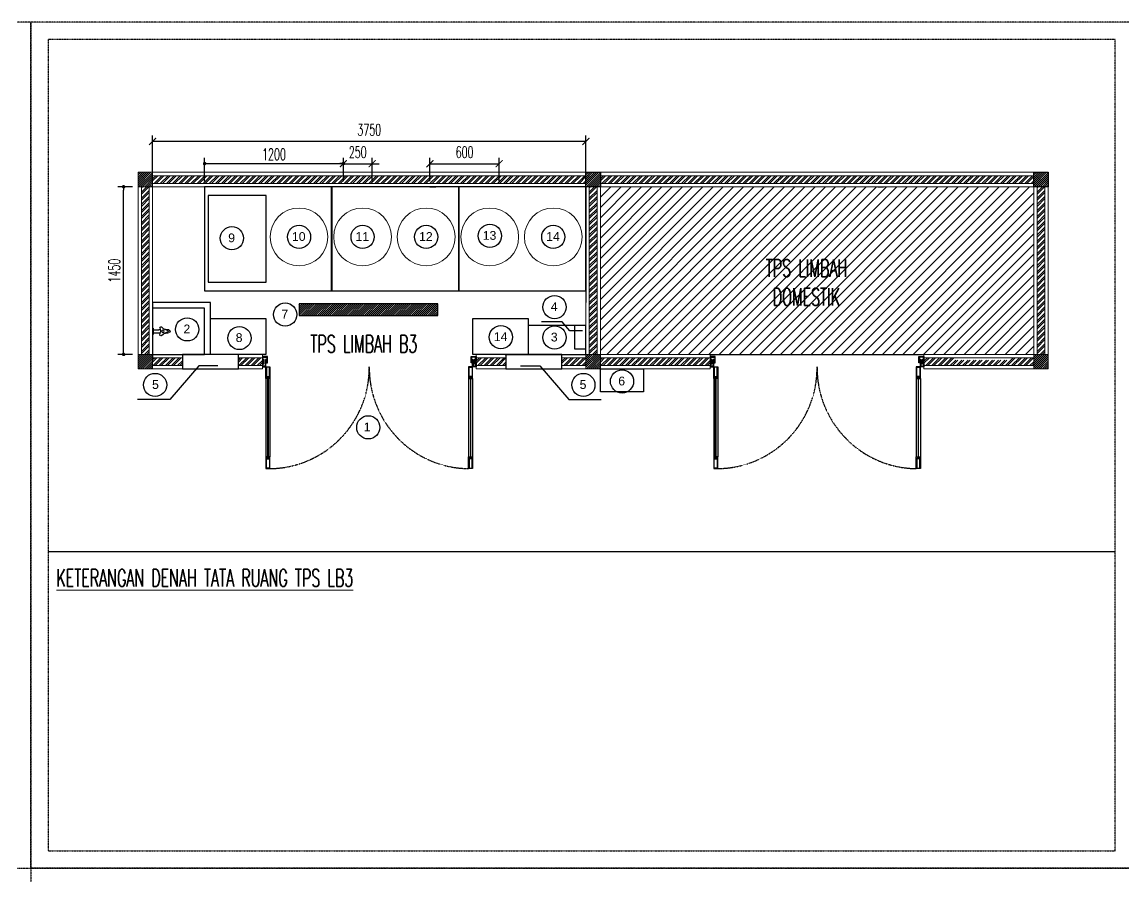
# Model space of a CAD drawing. Header units: millimetres. Extents: x 43312 to 271118, y 7927 to 51490.
# Drawn here: x 242438 to 251973, y 22979 to 30373 of the extents above; entities that cross this region are included whole.
import ezdxf

# ---------------------------------------------------------------- set-up
doc = ezdxf.new("R2010")
doc.units = ezdxf.units.MM
doc.header["$MEASUREMENT"] = 0
doc.linetypes.add('DASHDOT', pattern=[1, 0.5, -0.25, 0, -0.25])
doc.linetypes.add('HIDDEN', pattern=[0.375, 0.25, -0.125])
doc.layers.add('ALM', color=120, linetype='Continuous')
for name, color, linetype, lineweight in [('BENDA', 7, 'Continuous', 30), ('BIDANG', 7, 'Continuous', 13), ('inst ME', 7, 'Continuous', 13)]:
    doc.layers.add(name, color=color, linetype=linetype, lineweight=lineweight)
doc.styles.add('300', font='rs.shx', dxfattribs={"width": 0.6, "height": 100})
doc.styles.get("Standard").update_dxf_attribs({"font": 'arial.ttf'})
doc.dimstyles.new('300', dxfattribs={"dimtxt": 50, "dimasz": 30, "dimexe": 50, "dimexo": 50, "dimgap": 30, "dimtad": 2, "dimdec": 0, "dimzin": 0, "dimtxsty": '300', "dimblk": 'DOT', "dimcen": 0.2, "dimclrd": 1, "dimclre": 1, "dimclrt": 3, "dimadec": 0, "dimazin": 0, "dimtfac": 1, "dimtdec": 0, "dimtix": 1, "dimtmove": 0, "dimatfit": 3, "dimfxl": 1, "dimtolj": 1, "dimtzin": 0, "dimarcsym": 0})
pattern_1 = [(45, (261373.855, -46012.65), (-26.516504, 26.516504), []), (45, (261391.532, -46012.65), (-26.516504, 26.516504), [])]
pattern_2 = [(45, (317928.673, -4708.415), (-8.8388348, 8.8388348), [])]
pattern_3 = [(45, (317928.673, -3133.415), (-8.8388348, 8.8388348), [])]
pattern_4 = [(45, (317928.673, -3133.415), (-26.516504, 26.516504), []), (45, (317946.35, -3133.415), (-26.516504, 26.516504), [])]
pattern_5 = [(45, (265248.855, -46012.65), (-26.516504, 26.516504), []), (45, (265266.532, -46012.65), (-26.516504, 26.516504), [])]

# ---------------------------------------------------------------- blocks, each defined once
blk = doc.blocks.new('_ArchTick')
at = {"color": 0, "linetype": 'ByBlock', "const_width": 0.15}
blk.add_lwpolyline([(-0.5, -0.5), (0.5, 0.5)], dxfattribs=at)
blk = doc.blocks.new('*D145')
at = {"layer": 'Defpoints', "color": 0, "transparency": 16777216}
for p in [(243567.3, 29341), (243567.3, 28948.6), (247317.3, 28948.6)]:
    blk.add_point(p, dxfattribs=at)
at = {"layer": 'inst ME', "color": 1, "lineweight": -2, "transparency": 16777216}
for p, q in [((243567.3, 28998.6), (243567.3, 29391)), ((247317.3, 28998.6), (247317.3, 29391)), ((247317.3, 29341), (243567.3, 29341))]:
    blk.add_line(p, q, dxfattribs=at)
at = {"layer": 'inst ME', "color": 1, "lineweight": -2, "transparency": 16777216, "xscale": 60, "yscale": 60, "zscale": 60, "rotation": 180}
blk.add_blockref('_ArchTick', (243567.3, 29341), dxfattribs=at)
at = {"layer": 'inst ME', "color": 1, "lineweight": -2, "transparency": 16777216, "xscale": 60, "yscale": 60, "zscale": 60}
blk.add_blockref('_ArchTick', (247317.3, 29341), dxfattribs=at)
at = {"layer": 'inst ME', "color": 3, "transparency": 16777216, "insert": (245442.3, 29441), "char_height": 100, "attachment_point": 5, "style": '300'}
blk.add_mtext('\\A1;3750', dxfattribs=at)
blk = doc.blocks.new('*D120')
at = {"layer": 'Defpoints', "color": 0, "transparency": 16777216}
for p in [(246566.9, 29148.4), (245967.3, 28948.6), (246566.9, 28948.6)]:
    blk.add_point(p, dxfattribs=at)
at = {"layer": 'inst ME', "color": 1, "lineweight": -2, "transparency": 16777216}
for p, q in [((245967.3, 28998.6), (245967.3, 29198.4)), ((246566.9, 28998.6), (246566.9, 29198.4)), ((245967.3, 29148.4), (246566.9, 29148.4))]:
    blk.add_line(p, q, dxfattribs=at)
at = {"layer": 'inst ME', "color": 1, "lineweight": -2, "transparency": 16777216, "xscale": 60, "yscale": 60, "zscale": 60, "rotation": 180}
blk.add_blockref('_ArchTick', (245967.3, 29148.4), dxfattribs=at)
at = {"layer": 'inst ME', "color": 1, "lineweight": -2, "transparency": 16777216, "xscale": 60, "yscale": 60, "zscale": 60}
blk.add_blockref('_ArchTick', (246566.9, 29148.4), dxfattribs=at)
at = {"layer": 'inst ME', "color": 3, "transparency": 16777216, "insert": (246267.1, 29248.4), "char_height": 100, "attachment_point": 5, "style": '300'}
blk.add_mtext('\\A1;600', dxfattribs=at)
blk = doc.blocks.new('*D121')
at = {"layer": 'Defpoints', "color": 0, "transparency": 16777216}
for p in [(245467.7, 29148.4), (245218.1, 28948.6), (245467.7, 28948.6)]:
    blk.add_point(p, dxfattribs=at)
at = {"layer": 'inst ME', "color": 1, "lineweight": -2, "transparency": 16777216}
for p, q in [((245218.1, 28998.6), (245218.1, 29198.4)), ((245467.7, 28998.6), (245467.7, 29198.4)), ((245218.1, 29148.4), (245158.1, 29148.4)), ((245218.1, 29148.4), (245467.7, 29148.4)), ((245467.7, 29148.4), (245527.7, 29148.4))]:
    blk.add_line(p, q, dxfattribs=at)
at = {"layer": 'inst ME', "color": 1, "lineweight": -2, "transparency": 16777216, "xscale": 60, "yscale": 60, "zscale": 60}
blk.add_blockref('_ArchTick', (245218.1, 29148.4), dxfattribs=at)
at = {"layer": 'inst ME', "color": 1, "lineweight": -2, "transparency": 16777216, "xscale": 60, "yscale": 60, "zscale": 60, "rotation": 180}
blk.add_blockref('_ArchTick', (245467.7, 29148.4), dxfattribs=at)
at = {"layer": 'inst ME', "color": 3, "transparency": 16777216, "insert": (245342.9, 29248.4), "char_height": 100, "attachment_point": 5, "style": '300'}
blk.add_mtext('\\A1;250', dxfattribs=at)
blk = doc.blocks.new('_Dot')
at = {"color": 0, "lineweight": -2}
blk.add_line((-0.5, 0), (-1, 0), dxfattribs=at)
at = {"color": 0, "const_width": 0.5}
blk.add_lwpolyline([(-0.25, 0, 1), (0.25, 0, 1)], format="xyb", close=True, dxfattribs=at)
blk = doc.blocks.new('*D122')
at = {"color": 1, "lineweight": -2, "transparency": 16777216}
for p, q in [((244017.8, 28998.6), (244017.8, 29199.2)), ((245218.1, 28998.6), (245218.1, 29199.2)), ((244047.8, 29149.2), (245188.1, 29149.2))]:
    blk.add_line(p, q, dxfattribs=at)
at = {"layer": 'Defpoints', "color": 0, "transparency": 16777216}
for p in [(245218.1, 29149.2), (244017.8, 28948.6), (245218.1, 28948.6)]:
    blk.add_point(p, dxfattribs=at)
at = {"color": 1, "lineweight": -2, "transparency": 16777216, "xscale": 30, "yscale": 30, "zscale": 30, "rotation": 180}
blk.add_blockref('_Dot', (244017.8, 29149.2), dxfattribs=at)
at = {"color": 1, "lineweight": -2, "transparency": 16777216, "xscale": 30, "yscale": 30, "zscale": 30}
blk.add_blockref('_Dot', (245218.1, 29149.2), dxfattribs=at)
at = {"color": 3, "transparency": 16777216, "insert": (244618, 29229.2), "char_height": 100, "attachment_point": 5, "style": '300'}
blk.add_mtext('\\A1;1200', dxfattribs=at)
blk = doc.blocks.new('*D147')
at = {"color": 1, "lineweight": -2, "transparency": 16777216}
for p, q in [((243392.3, 28948.6), (243266.7, 28948.6)), ((243316.7, 27528.6), (243316.7, 28918.6)), ((243392.3, 27498.6), (243266.7, 27498.6))]:
    blk.add_line(p, q, dxfattribs=at)
at = {"layer": 'Defpoints', "color": 0, "transparency": 16777216}
for p in [(243316.7, 28948.6), (243442.3, 28948.6), (243442.3, 27498.6)]:
    blk.add_point(p, dxfattribs=at)
at = {"color": 1, "lineweight": -2, "transparency": 16777216, "xscale": 30, "yscale": 30, "zscale": 30}
for p, rotation in [((243316.7, 28948.6), 90), ((243316.7, 27498.6), 270)]:
    blk.add_blockref('_Dot', p, dxfattribs=dict(at, rotation=rotation))
at = {"color": 3, "transparency": 16777216, "insert": (243236.7, 28223.6), "char_height": 100, "attachment_point": 5, "rotation": 90, "style": '300'}
blk.add_mtext('\\A1;1450', dxfattribs=at)

msp = doc.modelspace()

# ---------------------------------------------------------------- hatches: boundary and pattern name
at = {"true_color": 0x939598}
h = msp.add_hatch(dxfattribs=at)
h.set_pattern_fill('ANSI31', color=252, scale=500)
h.paths.add_polyline_path([(251192.3, 28948.6), (247442.3, 28948.6), (247442.3, 27498.6), (248392.3, 27498.6), (250242.3, 27498.6), (251192.3, 27498.6)])
h.paths.add_polyline_path([(248793.9, 27883.2), (249657.5, 27883.2), (249657.5, 28358.2), (248793.9, 28358.2)], flags=24)
h = msp.add_hatch()
h.set_pattern_fill('ANSI31', color=2, scale=100)
h.set_pattern_definition([(45, (7712.926, 0), (-8.83883476, 8.83883476), [])])
h.paths.add_polyline_path([(246036.6, 27935.5), (244836.6, 27935.5), (244836.6, 27835.5), (246036.6, 27835.5)])
at = {"layer": 'inst ME'}
h = msp.add_hatch(dxfattribs=at)
h.set_pattern_fill('ANSI31', color=129, scale=100, angle=360)
h.set_pattern_definition([(45, (314053.673, -3133.415), (-8.8388348, 8.8388348), [])])
h.paths.add_polyline_path([(243567.3, 29073.6), (243442.3, 29073.6), (243442.3, 28948.6), (243567.3, 28948.6)])
h = msp.add_hatch(dxfattribs=at)
h.set_pattern_fill('ANSI32', color=129, scale=100, angle=360)
h.set_pattern_definition([(45, (181634.495, 918.937), (-26.516504, 26.516504), []), (45, (181652.172, 918.937), (-26.516504, 26.516504), [])])
h.paths.add_polyline_path([(247317.3, 29044.6), (243567.3, 29044.6), (243567.3, 28977.6), (247317.3, 28977.6)])
h = msp.add_hatch(dxfattribs=at)
h.set_pattern_fill('ANSI31', color=129, scale=100, angle=360)
h.set_pattern_definition(pattern_3)
h.paths.add_polyline_path([(247442.3, 29073.6), (247317.3, 29073.6), (247317.3, 28948.6), (247442.3, 28948.6)])
h = msp.add_hatch(dxfattribs=at)
h.set_pattern_fill('ANSI31', color=129, scale=100, angle=360)
h.set_pattern_definition(pattern_3)
h.paths.add_polyline_path([(247442.3, 29073.6), (247317.3, 29073.6), (247317.3, 28948.6), (247442.3, 28948.6)])
h = msp.add_hatch(dxfattribs=at)
h.set_pattern_fill('ANSI32', color=129, scale=100, angle=360)
h.set_pattern_definition([(45, (185509.495, 918.937), (-26.516504, 26.516504), []), (45, (185527.172, 918.937), (-26.516504, 26.516504), [])])
h.paths.add_polyline_path([(251192.3, 29044.6), (247442.3, 29044.6), (247442.3, 28977.6), (251192.3, 28977.6)])
h = msp.add_hatch(dxfattribs=at)
h.set_pattern_fill('ANSI31', color=129, scale=100, angle=360)
h.set_pattern_definition([(45, (321803.673, -3133.415), (-8.8388348, 8.8388348), [])])
h.paths.add_polyline_path([(251317.3, 29073.6), (251192.3, 29073.6), (251192.3, 28948.6), (251317.3, 28948.6)])
h = msp.add_hatch(dxfattribs=at)
h.set_pattern_fill('ANSI32', color=129, scale=100, angle=360)
h.set_pattern_definition([(45, (314053.673, -3133.415), (-26.516504, 26.516504), []), (45, (314071.35, -3133.415), (-26.516504, 26.516504), [])])
h.paths.add_polyline_path([(243538.3, 28948.6), (243471.3, 28948.6), (243471.3, 27498.6), (243538.3, 27498.6)])
h = msp.add_hatch(dxfattribs=at)
h.set_pattern_fill('ANSI32', color=129, scale=100, angle=360)
h.set_pattern_definition(pattern_4)
h.paths.add_polyline_path([(247413.3, 28948.6), (247346.3, 28948.6), (247346.3, 27498.6), (247413.3, 27498.6)])
h = msp.add_hatch(dxfattribs=at)
h.set_pattern_fill('ANSI32', color=129, scale=100, angle=360)
h.set_pattern_definition(pattern_4)
h.paths.add_polyline_path([(247413.3, 28948.6), (247346.3, 28948.6), (247346.3, 27498.6), (247413.3, 27498.6)])
h = msp.add_hatch(dxfattribs=at)
h.set_pattern_fill('ANSI32', color=129, scale=100, angle=360)
h.set_pattern_definition([(45, (321803.673, -3133.415), (-26.516504, 26.516504), []), (45, (321821.35, -3133.415), (-26.516504, 26.516504), [])])
h.paths.add_polyline_path([(251288.3, 28948.6), (251221.3, 28948.6), (251221.3, 27498.6), (251288.3, 27498.6)])
h = msp.add_hatch(dxfattribs=at)
h.set_pattern_fill('ANSI31', color=129, scale=100, angle=360)
h.set_pattern_definition([(45, (314053.673, -4708.415), (-8.8388348, 8.8388348), [])])
h.paths.add_polyline_path([(243567.3, 27498.6), (243442.3, 27498.6), (243442.3, 27373.6), (243567.3, 27373.6)])
h = msp.add_hatch(dxfattribs=at)
h.set_pattern_fill('ANSI32', color=129, scale=100, angle=360)
h.set_pattern_definition(pattern_1)
h.paths.add_polyline_path([(244309.5, 27469.6), (244309.5, 27402.6), (244517.3, 27402.6), (244517.3, 27469.6)])
h.paths.add_polyline_path([(243825.3, 27402.6), (243825.3, 27469.6), (243567.3, 27469.6), (243567.3, 27402.6)])
h = msp.add_hatch(dxfattribs=at)
h.set_pattern_fill('ANSI32', color=129, scale=100, angle=360)
h.set_pattern_definition(pattern_1)
h.paths.add_polyline_path([(247109.4, 27469.6), (247109.4, 27402.6), (247317.3, 27402.6), (247317.3, 27469.6)])
h.paths.add_polyline_path([(246625.2, 27402.6), (246625.2, 27469.6), (246367.3, 27469.6), (246367.3, 27402.6)])
h = msp.add_hatch(dxfattribs=at)
h.set_pattern_fill('ANSI31', color=129, scale=100, angle=360)
h.set_pattern_definition(pattern_2)
h.paths.add_polyline_path([(247442.3, 27498.6), (247317.3, 27498.6), (247317.3, 27373.6), (247442.3, 27373.6)])
h = msp.add_hatch(dxfattribs=at)
h.set_pattern_fill('ANSI31', color=129, scale=100, angle=360)
h.set_pattern_definition(pattern_2)
h.paths.add_polyline_path([(247442.3, 27498.6), (247317.3, 27498.6), (247317.3, 27373.6), (247442.3, 27373.6)])
h = msp.add_hatch(dxfattribs=at)
h.set_pattern_fill('ANSI32', color=129, scale=100, angle=360)
h.set_pattern_definition(pattern_5)
h.paths.add_polyline_path([(248392.3, 27469.6), (247442.3, 27469.6), (247442.3, 27402.6), (248392.3, 27402.6)])
h = msp.add_hatch(dxfattribs=at)
h.set_pattern_fill('ANSI32', color=129, scale=100, angle=360)
h.set_pattern_definition(pattern_5)
h.paths.add_polyline_path([(251192.3, 27469.6), (250984.4, 27469.6), (250984.4, 27449.7), (250500.2, 27449.7), (250500.2, 27469.6), (250242.3, 27469.6), (250242.3, 27402.6), (251192.3, 27402.6)])
h = msp.add_hatch(dxfattribs=at)
h.set_pattern_fill('ANSI31', color=129, scale=100, angle=360)
h.set_pattern_definition([(45, (321803.673, -4708.415), (-8.8388348, 8.8388348), [])])
h.paths.add_polyline_path([(251317.3, 27498.6), (251192.3, 27498.6), (251192.3, 27373.6), (251317.3, 27373.6)])

# ---------------------------------------------------------------- linework, layer by layer
msp.add_line((247317.3, 28948.6), (247317.3, 27948.6))
at = {"linetype": 'DASHDOT'}
for points in [[(232977.9, 23054.3), (242512.9, 23054.3), (242512.9, 30373.4), (232977.9, 30373.4)], [(242512.9, 23054.3), (252047.9, 23054.3), (252047.9, 30373.4), (242512.9, 30373.4)], [(242662.9, 23204.3), (251897.9, 23204.3), (251897.9, 30223.4), (242662.9, 30223.4)], [(242512.9, 15735.3), (252047.9, 15735.3), (252047.9, 23054.3), (242512.9, 23054.3)]]:
    msp.add_lwpolyline(points, close=True, dxfattribs=at)
for points in [[(247317.3, 29073.6), (247442.3, 29073.6), (247442.3, 28948.6), (247317.3, 28948.6)], [(251192.3, 29073.6), (251317.3, 29073.6), (251317.3, 28948.6), (251192.3, 28948.6)], [(244016.9, 28048.6), (245116.9, 28048.6), (245116.9, 28948.6), (244016.9, 28948.6)], [(245117.3, 28048.6), (246217.3, 28048.6), (246217.3, 28948.6), (245117.3, 28948.6)], [(246217.3, 28048.6), (247317.3, 28048.6), (247317.3, 28948.6), (246217.3, 28948.6)], [(244049.4, 28873.6), (244049.4, 28123.6), (244549.4, 28123.6), (244549.4, 28873.6)], [(247317.3, 27748.6), (247217.5, 27748.6), (247217.5, 27548.3), (247317.3, 27548.3)], [(243825.3, 27373.6), (244309.5, 27373.6), (244309.5, 27498.6), (243825.3, 27498.6)], [(246625.2, 27373.6), (247109.4, 27373.6), (247109.4, 27498.6), (246625.2, 27498.6)], [(247442.3, 27373.6), (247816.4, 27373.6), (247816.4, 27173.9), (247442.3, 27173.9)]]:
    msp.add_lwpolyline(points, close=True)
for points in [[(245967.7, 28948.6), (246017.7, 28948.6)], [(249842.7, 28948.6), (249892.7, 28948.6)], [(244067.3, 27498.6), (244067.3, 27948.6), (243567.3, 27948.6), (243567.3, 27448.6)], [(244017.3, 27498.6), (244017.3, 27898.6), (243567.3, 27898.6)], [(244836.6, 27935.5), (244836.6, 27835.5), (246036.6, 27835.5), (246036.6, 27935.5), (244836.6, 27935.5)], [(244067.4, 27498.6), (244067.4, 27808.6), (244547.4, 27808.6), (244547.4, 27498.6), (244067.4, 27498.6)], [(246337.3, 27498.6), (246337.3, 27808.6), (246817.3, 27808.6), (246817.3, 27498.6), (246337.3, 27498.6)], [(246617.3, 27498.6), (247317.3, 27498.6), (247317.3, 27748.6), (246817.3, 27748.6), (246817.3, 27498.6)], [(243567.3, 27498.6), (244017.3, 27498.6)], [(243567.3, 27498.6), (244017.3, 27498.6)], [(248392.3, 27498.6), (250242.3, 27498.6)], [(242662.9, 25793), (251897.9, 25793)]]:
    msp.add_lwpolyline(points)
at = {"color": 96}
for points in [[(247287.8, 27703.7), (247177.4, 27703.7), (247110.8, 27781.6), (246933.8, 27781.6)], [(244132.9, 27401), (243966.9, 27401), (243715.9, 27109.3), (243437, 27109.3)], [(246751.8, 27401), (246917.8, 27401), (247168.8, 27109.3), (247447.7, 27109.3)]]:
    msp.add_lwpolyline(points, dxfattribs=at)
for centre in [(244834.9, 28514.8), (245384.9, 28514.8), (245934.9, 28514.8), (246486.1, 28524.5), (247034.9, 28514.8), (244254.1, 28503.3), (244714.7, 27843.6), (247045.5, 27908.3), (243867, 27715.2), (246581.7, 27647.9), (244319, 27640.4), (247046, 27645.2), (243589.4, 27234.7), (247295.2, 27234.7), (247629.6, 27264.9), (245433.9, 26868)]:
    msp.add_circle(centre, 100.4, dxfattribs=at)
at = {"layer": 'ALM'}
for p, q in [((244548.1, 27290.8), (244548.1, 26612.5)), ((244583.3, 27290.8), (244583.3, 26612.5)), ((246301.2, 27290.8), (246301.2, 26612.5)), ((246336.4, 27290.8), (246336.4, 26612.5)), ((248423.1, 27290.8), (248423.1, 26612.5)), ((248458.3, 27290.8), (248458.3, 26612.5)), ((250176.2, 27290.8), (250176.2, 26612.5)), ((250211.4, 27290.8), (250211.4, 26612.5))]:
    msp.add_line(p, q, dxfattribs=at)
for points in [[(244548.1, 27449.4), (244552.9, 27449.4), (244556.9, 27441.5), (244561.3, 27441.5), (244561.3, 27480.2), (244517.3, 27480.2), (244517.3, 27441.5), (244521.7, 27441.5), (244525.6, 27449.4), (244530, 27449.4), (244530, 27436.2), (244530, 27423), (244525.6, 27423), (244521.7, 27430.9), (244517.3, 27430.9), (244517.3, 27392.1), (244548.1, 27392.1)], [(244543.7, 27396.5), (244521.7, 27396.5), (244521.7, 27418.5), (244534.4, 27418.5), (244534.4, 27436.2), (244534.4, 27453.8), (244521.7, 27453.8), (244521.7, 27475.8), (244556.9, 27475.8), (244556.9, 27453.8), (244543.7, 27453.8)], [(246336.4, 27449.4), (246331.6, 27449.4), (246327.6, 27441.5), (246323.2, 27441.5), (246323.2, 27480.2), (246367.3, 27480.2), (246367.3, 27441.5), (246362.9, 27441.5), (246358.9, 27449.4), (246354.5, 27449.4), (246354.5, 27436.2), (246354.5, 27423), (246358.9, 27423), (246362.9, 27430.9), (246367.3, 27430.9), (246367.3, 27392.1), (246336.4, 27392.1)], [(246340.8, 27396.5), (246362.9, 27396.5), (246362.9, 27418.5), (246350.1, 27418.5), (246350.1, 27436.2), (246350.1, 27453.8), (246362.9, 27453.8), (246362.9, 27475.8), (246327.6, 27475.8), (246327.6, 27453.8), (246340.8, 27453.8)], [(248423.1, 27449.4), (248427.9, 27449.4), (248431.9, 27441.5), (248436.3, 27441.5), (248436.3, 27480.2), (248392.3, 27480.2), (248392.3, 27441.5), (248396.7, 27441.5), (248400.6, 27449.4), (248405, 27449.4), (248405, 27436.2), (248405, 27423), (248400.6, 27423), (248396.7, 27430.9), (248392.3, 27430.9), (248392.3, 27392.1), (248423.1, 27392.1)], [(248418.7, 27396.5), (248396.7, 27396.5), (248396.7, 27418.5), (248409.4, 27418.5), (248409.4, 27436.2), (248409.4, 27453.8), (248396.7, 27453.8), (248396.7, 27475.8), (248431.9, 27475.8), (248431.9, 27453.8), (248418.7, 27453.8)], [(250211.4, 27449.4), (250206.6, 27449.4), (250202.6, 27441.5), (250198.2, 27441.5), (250198.2, 27480.2), (250242.3, 27480.2), (250242.3, 27441.5), (250237.9, 27441.5), (250233.9, 27449.4), (250229.5, 27449.4), (250229.5, 27436.2), (250229.5, 27423), (250233.9, 27423), (250237.9, 27430.9), (250242.3, 27430.9), (250242.3, 27392.1), (250211.4, 27392.1)], [(250215.8, 27396.5), (250237.9, 27396.5), (250237.9, 27418.5), (250225.1, 27418.5), (250225.1, 27436.2), (250225.1, 27453.8), (250237.9, 27453.8), (250237.9, 27475.8), (250202.6, 27475.8), (250202.6, 27453.8), (250215.8, 27453.8)], [(244571, 27290.8), (244571, 27295.2), (244574.5, 27299.2), (244574.5, 27303.6), (244556.9, 27303.6), (244556.9, 27299.2), (244560.4, 27295.2), (244560.4, 27290.8), (244548.1, 27290.8), (244548.1, 27392.1), (244552.5, 27392.1), (244552.5, 27392.1), (244578.9, 27392.1), (244578.9, 27392.1), (244583.3, 27392.1), (244583.3, 27290.8)], [(244561.3, 27440.6), (244556.4, 27440.6), (244552.4, 27448.5), (244549, 27448.5), (244549, 27436.2), (244556.9, 27436.2), (244556.9, 27431.8), (244549, 27431.8), (244549, 27427.4), (244561.3, 27427.4)], [(244578.9, 27308), (244578.9, 27387.7), (244552.5, 27387.7), (244552.5, 27308)], [(246313.5, 27290.8), (246313.5, 27295.2), (246310, 27299.2), (246310, 27303.6), (246327.6, 27303.6), (246327.6, 27299.2), (246324.1, 27295.2), (246324.1, 27290.8), (246336.4, 27290.8), (246336.4, 27392.1), (246332, 27392.1), (246332, 27392.1), (246305.6, 27392.1), (246305.6, 27392.1), (246301.2, 27392.1), (246301.2, 27290.8)], [(246305.6, 27308), (246305.6, 27387.7), (246332, 27387.7), (246332, 27308)], [(246323.2, 27440.6), (246328.2, 27440.6), (246332.1, 27448.5), (246335.6, 27448.5), (246335.6, 27436.2), (246327.6, 27436.2), (246327.6, 27431.8), (246335.6, 27431.8), (246335.6, 27427.4), (246323.2, 27427.4)], [(248446, 27290.8), (248446, 27295.2), (248449.5, 27299.2), (248449.5, 27303.6), (248431.9, 27303.6), (248431.9, 27299.2), (248435.4, 27295.2), (248435.4, 27290.8), (248423.1, 27290.8), (248423.1, 27392.1), (248427.5, 27392.1), (248427.5, 27392.1), (248453.9, 27392.1), (248453.9, 27392.1), (248458.3, 27392.1), (248458.3, 27290.8)], [(248436.3, 27440.6), (248431.4, 27440.6), (248427.4, 27448.5), (248424, 27448.5), (248424, 27436.2), (248431.9, 27436.2), (248431.9, 27431.8), (248424, 27431.8), (248424, 27427.4), (248436.3, 27427.4)], [(248453.9, 27308), (248453.9, 27387.7), (248427.5, 27387.7), (248427.5, 27308)], [(250188.5, 27290.8), (250188.5, 27295.2), (250185, 27299.2), (250185, 27303.6), (250202.6, 27303.6), (250202.6, 27299.2), (250199.1, 27295.2), (250199.1, 27290.8), (250211.4, 27290.8), (250211.4, 27392.1), (250207, 27392.1), (250207, 27392.1), (250180.6, 27392.1), (250180.6, 27392.1), (250176.2, 27392.1), (250176.2, 27290.8)], [(250180.6, 27308), (250180.6, 27387.7), (250207, 27387.7), (250207, 27308)], [(250198.2, 27440.6), (250203.2, 27440.6), (250207.1, 27448.5), (250210.6, 27448.5), (250210.6, 27436.2), (250202.6, 27436.2), (250202.6, 27431.8), (250210.6, 27431.8), (250210.6, 27427.4), (250198.2, 27427.4)], [(244571, 26612.5), (244571, 26608.1), (244574.5, 26604.1), (244574.5, 26599.7), (244556.9, 26599.7), (244556.9, 26604.1), (244560.4, 26608.1), (244560.4, 26612.5), (244548.1, 26612.5), (244548.1, 26511.2), (244552.5, 26511.2), (244552.5, 26511.2), (244578.9, 26511.2), (244578.9, 26511.2), (244583.3, 26511.2), (244583.3, 26612.5)], [(246313.5, 26612.5), (246313.5, 26608.1), (246310, 26604.1), (246310, 26599.7), (246327.6, 26599.7), (246327.6, 26604.1), (246324.1, 26608.1), (246324.1, 26612.5), (246336.4, 26612.5), (246336.4, 26511.2), (246332, 26511.2), (246332, 26511.2), (246305.6, 26511.2), (246305.6, 26511.2), (246301.2, 26511.2), (246301.2, 26612.5)], [(248446, 26612.5), (248446, 26608.1), (248449.5, 26604.1), (248449.5, 26599.7), (248431.9, 26599.7), (248431.9, 26604.1), (248435.4, 26608.1), (248435.4, 26612.5), (248423.1, 26612.5), (248423.1, 26511.2), (248427.5, 26511.2), (248427.5, 26511.2), (248453.9, 26511.2), (248453.9, 26511.2), (248458.3, 26511.2), (248458.3, 26612.5)], [(250188.5, 26612.5), (250188.5, 26608.1), (250185, 26604.1), (250185, 26599.7), (250202.6, 26599.7), (250202.6, 26604.1), (250199.1, 26608.1), (250199.1, 26612.5), (250211.4, 26612.5), (250211.4, 26511.2), (250207, 26511.2), (250207, 26511.2), (250180.6, 26511.2), (250180.6, 26511.2), (250176.2, 26511.2), (250176.2, 26612.5)], [(244578.9, 26595.3), (244578.9, 26515.6), (244552.5, 26515.6), (244552.5, 26595.3)], [(246305.6, 26595.3), (246305.6, 26515.6), (246332, 26515.6), (246332, 26595.3)], [(248453.9, 26595.3), (248453.9, 26515.6), (248427.5, 26515.6), (248427.5, 26595.3)], [(250180.6, 26595.3), (250180.6, 26515.6), (250207, 26515.6), (250207, 26595.3)]]:
    msp.add_lwpolyline(points, close=True, dxfattribs=at)
at = {"layer": 'ALM', "color": 251}
for points in [[(244567.5, 27290.8), (244567.5, 27300.1), (244564, 27300.1), (244564, 27290.8), (244560.4, 27290.8), (244560.4, 27303.6), (244571, 27303.6), (244571, 27290.8)], [(244564, 26603.2), (244564, 27300.1), (244567.5, 27300.1), (244567.5, 26603.2)], [(246317.1, 27290.8), (246317.1, 27300.1), (246320.6, 27300.1), (246320.6, 27290.8), (246324.1, 27290.8), (246324.1, 27303.6), (246313.5, 27303.6), (246313.5, 27290.8)], [(246320.6, 26603.2), (246320.6, 27300.1), (246317.1, 27300.1), (246317.1, 26603.2)], [(248442.5, 27290.8), (248442.5, 27300.1), (248439, 27300.1), (248439, 27290.8), (248435.4, 27290.8), (248435.4, 27303.6), (248446, 27303.6), (248446, 27290.8)], [(248439, 26603.2), (248439, 27300.1), (248442.5, 27300.1), (248442.5, 26603.2)], [(250192.1, 27290.8), (250192.1, 27300.1), (250195.6, 27300.1), (250195.6, 27290.8), (250199.1, 27290.8), (250199.1, 27303.6), (250188.5, 27303.6), (250188.5, 27290.8)], [(250195.6, 26603.2), (250195.6, 27300.1), (250192.1, 27300.1), (250192.1, 26603.2)], [(244567.5, 26612.5), (244567.5, 26603.2), (244564, 26603.2), (244564, 26612.5), (244560.4, 26612.5), (244560.4, 26599.7), (244571, 26599.7), (244571, 26612.5)], [(246317.1, 26612.5), (246317.1, 26603.2), (246320.6, 26603.2), (246320.6, 26612.5), (246324.1, 26612.5), (246324.1, 26599.7), (246313.5, 26599.7), (246313.5, 26612.5)], [(248442.5, 26612.5), (248442.5, 26603.2), (248439, 26603.2), (248439, 26612.5), (248435.4, 26612.5), (248435.4, 26599.7), (248446, 26599.7), (248446, 26612.5)], [(250192.1, 26612.5), (250192.1, 26603.2), (250195.6, 26603.2), (250195.6, 26612.5), (250199.1, 26612.5), (250199.1, 26599.7), (250188.5, 26599.7), (250188.5, 26612.5)]]:
    msp.add_lwpolyline(points, close=True, dxfattribs=at)
at = {"layer": 'ALM', "color": 251, "linetype": 'HIDDEN', "ltscale": 0.35}
for centre, start, end in [((244571.9, 27381.6), 270.75602, 0.69443), ((246312.8, 27381.6), 179.30557, 269.24398), ((248446.9, 27381.6), 270.75602, 0.69443), ((250187.8, 27381.6), 179.30557, 269.24398)]:
    msp.add_arc(centre, 870.5, start, end, dxfattribs=at)
at = {"layer": 'BENDA'}
for p, q in [((243571.2, 27725.9), (243568.9, 27725.9)), ((243568.9, 27725.9), (243568.9, 27671.3)), ((243568.9, 27671.3), (243571.2, 27671.3)), ((243572.6, 27724.5), (243573, 27716.6)), ((243572.6, 27724.5), (243572.6, 27672.6)), ((243573, 27680.6), (243572.6, 27672.6)), ((243578.7, 27711.1), (243622.8, 27711.1)), ((243578.7, 27686), (243622.8, 27686))]:
    msp.add_line(p, q, dxfattribs=at)
for points in [[(243630.9, 27728), (243635.3, 27705.6)], [(243630.9, 27669.2), (243635.3, 27691.5)], [(243645, 27736.1), (243662.1, 27721.1)], [(243645, 27661), (243662.1, 27676.1)], [(243695.9, 27706.7), (243674.3, 27714)], [(243695.9, 27690.4), (243674.3, 27683.1)]]:
    msp.add_lwpolyline(points, dxfattribs=at)
for points in [[(243571.2, 27725.9), (243571.9, 27725.9), (243572.6, 27725.3), (243572.6, 27724.5)], [(243572.6, 27672.6), (243572.6, 27671.9), (243571.9, 27671.3), (243571.2, 27671.3)], [(243578.7, 27711.1), (243575.7, 27711.1), (243573.2, 27713.5), (243573, 27716.6)], [(243573, 27680.3), (243573, 27683.5), (243575.6, 27686), (243578.7, 27686)], [(243633.9, 27712.6), (243630.3, 27711.6), (243626.5, 27711.1), (243622.8, 27711.1)], [(243622.8, 27686), (243626.5, 27686), (243630.3, 27685.5), (243633.9, 27684.5)], [(243635.3, 27705.6), (243636.2, 27701), (243636.2, 27696.2), (243635.3, 27691.5)], [(243674.3, 27714), (243669.8, 27715.6), (243665.7, 27718), (243662.1, 27721.1)], [(243662.1, 27676.1), (243665.7, 27679.2), (243669.8, 27681.6), (243674.3, 27683.1)], [(243678.9, 27713.6), (243675.9, 27714.3), (243672.9, 27715), (243670, 27715.8)], [(243670, 27681.3), (243672.9, 27682.1), (243675.9, 27682.8), (243678.9, 27683.5)], [(243707.5, 27710.1), (243697.9, 27710.2), (243688.3, 27711.4), (243678.9, 27713.6)], [(243678.9, 27683.5), (243688.3, 27685.7), (243697.9, 27686.9), (243707.5, 27687.1)], [(243707.5, 27710.1), (243713.9, 27710), (243719, 27704.8), (243718.9, 27698.5)], [(243718.9, 27698.5), (243718.9, 27692.2), (243713.8, 27687.1), (243707.5, 27687.1)]]:
    msp.add_open_spline(points, degree=3, dxfattribs=at)
for points, knots in [([(243630.9, 27728), (243629.9, 27732.6), (243632.9, 27737.2), (243637.6, 27738.1), (243640.2, 27738.6), (243643, 27737.9), (243645, 27736.1)], [0, 0, 0, 0, 1, 1, 1, 2, 2, 2, 2]), ([(243645, 27661), (243641.4, 27657.9), (243636, 27658.2), (243632.8, 27661.8), (243631.1, 27663.8), (243630.3, 27666.5), (243630.9, 27669.2)], [0, 0, 0, 0, 1, 1, 1, 2, 2, 2, 2]), ([(243647.2, 27698.6), (243647.2, 27704.1), (243651.7, 27708.6), (243657.3, 27708.6), (243662.8, 27708.6), (243667.3, 27704.1), (243667.3, 27698.6), (243667.3, 27693), (243662.8, 27688.5), (243657.3, 27688.5), (243651.7, 27688.5), (243647.2, 27693), (243647.2, 27698.6), (243647.2, 27698.6), (243647.2, 27698.6), (243647.2, 27698.6)], [0, 0, 0, 0, 1, 1, 1, 2, 2, 2, 3, 3, 3, 4, 4, 4, 5, 5, 5, 5]), ([(243695.9, 27706.7), (243700.4, 27705.2), (243702.8, 27700.3), (243701.3, 27695.8), (243700.5, 27693.3), (243698.5, 27691.3), (243695.9, 27690.4)], [0, 0, 0, 0, 1, 1, 1, 2, 2, 2, 2])]:
    msp.add_open_spline(points, degree=3, knots=knots, dxfattribs=at)
at = {"layer": 'BIDANG'}
for p, q in [((243567.3, 27712), (243568.9, 27713.6)), ((243567.3, 27712), (243567.3, 27685.1)), ((243568.9, 27683.5), (243567.3, 27685.1)), ((243575.1, 27710.8), (243575.1, 27686.8))]:
    msp.add_line(p, q, dxfattribs=at)
at = {"layer": 'inst ME'}
for p, q in [((244517.3, 27498.6), (244517.3, 27373.6)), ((246367.3, 27498.6), (246367.3, 27373.6)), ((248392.3, 27498.6), (248392.3, 27373.6)), ((250242.3, 27498.6), (250242.3, 27373.6))]:
    msp.add_line(p, q, dxfattribs=at)
for points in [[(244517.3, 27373.6), (243442.3, 27373.6), (243442.3, 29073.6), (247442.3, 29073.6), (247442.3, 27373.6), (246367.3, 27373.6)], [(243567.3, 29044.6), (247317.3, 29044.6)], [(248392.3, 27373.6), (247317.3, 27373.6), (247317.3, 29073.6), (251317.3, 29073.6), (251317.3, 27373.6), (250242.3, 27373.6)], [(247442.3, 29044.6), (251192.3, 29044.6)], [(243471.3, 27498.6), (243471.3, 28948.6)], [(243538.3, 27498.6), (243538.3, 28948.6)], [(243567.3, 28977.6), (247317.3, 28977.6)], [(244517.3, 27498.6), (243567.3, 27498.6), (243567.3, 28948.6), (247317.3, 28948.6), (247317.3, 27498.6), (246367.3, 27498.6)], [(245066.9, 28948.6), (245166.9, 28948.6)], [(245917.3, 28948.6), (246017.3, 28948.6)], [(246067.3, 28948.6), (247067.3, 28948.6)], [(247346.3, 28948.6), (247346.3, 27498.6)], [(247346.3, 27498.6), (247346.3, 28948.6)], [(247413.3, 28948.6), (247413.3, 27498.6)], [(247413.3, 27498.6), (247413.3, 28948.6)], [(247442.3, 28977.6), (251192.3, 28977.6)], [(248392.3, 27498.6), (247442.3, 27498.6), (247442.3, 28948.6), (251192.3, 28948.6), (251192.3, 27498.6), (250242.3, 27498.6)], [(249792.3, 28948.6), (249892.3, 28948.6)], [(249942.3, 28948.6), (250942.3, 28948.6)], [(251221.3, 28948.6), (251221.3, 27498.6)], [(251288.3, 28948.6), (251288.3, 27498.6)], [(243825.3, 27469.6), (243567.3, 27469.6)], [(244517.3, 27469.6), (244309.5, 27469.6)], [(246625.2, 27469.6), (246367.3, 27469.6)], [(247317.3, 27469.6), (247109.4, 27469.6)], [(248392.3, 27469.6), (247442.3, 27469.6)], [(251192.3, 27469.6), (250242.3, 27469.6)], [(243825.3, 27402.6), (243567.3, 27402.6)], [(244517.3, 27402.6), (244309.5, 27402.6)], [(246625.2, 27402.6), (246367.3, 27402.6)], [(247317.3, 27402.6), (247109.4, 27402.6)], [(248392.3, 27402.6), (247442.3, 27402.6)], [(251192.3, 27402.6), (250242.3, 27402.6)]]:
    msp.add_lwpolyline(points, dxfattribs=at)
for points in [[(243567.3, 28948.6), (243442.3, 28948.6), (243442.3, 29073.6), (243567.3, 29073.6)], [(247317.3, 28948.6), (247442.3, 28948.6), (247442.3, 29073.6), (247317.3, 29073.6)], [(247442.3, 28948.6), (247317.3, 28948.6), (247317.3, 29073.6), (247442.3, 29073.6)], [(251192.3, 28948.6), (251317.3, 28948.6), (251317.3, 29073.6), (251192.3, 29073.6)], [(243567.3, 27498.6), (243442.3, 27498.6), (243442.3, 27373.6), (243567.3, 27373.6)], [(247317.3, 27498.6), (247442.3, 27498.6), (247442.3, 27373.6), (247317.3, 27373.6)], [(247442.3, 27498.6), (247317.3, 27498.6), (247317.3, 27373.6), (247442.3, 27373.6)], [(251192.3, 27498.6), (251317.3, 27498.6), (251317.3, 27373.6), (251192.3, 27373.6)]]:
    msp.add_lwpolyline(points, close=True, dxfattribs=at)
at = {"layer": 'inst ME', "color": 5}
for centre in [(244834.6, 28514.8), (245384.9, 28514.8), (245934.9, 28514.8), (246484.9, 28514.8), (247034.9, 28514.8)]:
    msp.add_circle(centre, 250, dxfattribs=at)

# ---------------------------------------------------------------- texts
at = {"color": 96, "char_height": 76.07}
for s, insert, attachment_point in [('\\pxqc;9', (244112.7, 28545), 1), ('\\pxqc;10', (244693.6, 28556.6), 1), ('\\pxqc;11', (245243.6, 28556.6), 1), ('\\pxqc;12', (245793.6, 28556.6), 1), ('\\pxqc;13', (246344.8, 28566.2), 1), ('\\pxqc;14', (246893.6, 28556.6), 1), ('\\pxqc;4', (246904.1, 27950.1), 1), ('\\pxqc;7', (244573.3, 27885.4), 1), ('\\pxqc;2', (243725.6, 27756.9), 1), ('\\pxqc;8', (244177.6, 27682.1), 1), ('\\pxqc;14', (246440.4, 27689.7), 1), ('\\pxqc;3', (246904.6, 27686.9), 1), ('\\pxqc;5', (243730.8, 27276.5), 3), ('\\pxqc;5', (247153.9, 27276.5), 1), ('\\pxqc;6', (247488.2, 27306.7), 1), ('\\pxqc;1', (245285.6, 26909.4), 1)]:
    msp.add_mtext_dynamic_manual_height_columns(s, width=276.993, gutter_width=380.4, heights=[0], dxfattribs=dict(at, insert=insert, attachment_point=attachment_point))
at = {"layer": 'inst ME', "color": 3, "char_height": 150, "attachment_point": 5, "style": '300'}
for s, insert, width in [('\\A1;TPS LIMBAH DOMESTIK', (249225.7, 28120.7), 1174.888), ('\\A1;TPS LIMBAH B3', (245395.6, 27589.5), 1174.888), ('\\A1;\\pxql;{\\LKETERANGAN DENAH TATA RUANG TPS LB3}', (244831.2, 25565.1), 4192.106)]:
    msp.add_mtext(s, dxfattribs=dict(at, insert=insert, width=width))

# ---------------------------------------------------------------- dimensions: what is measured, and where the dimension line sits
dim = msp.add_linear_dim(base=(245218.1, 29149.2), p1=(244017.8, 28948.6), p2=(245218.1, 28948.6), dimstyle='300')
dim.commit()
dim.dimension.update_dxf_attribs({"geometry": '*D122', "text_midpoint": (244618, 29229.2)})
dim = msp.add_linear_dim(base=(243316.7, 28948.6), p1=(243442.3, 27498.6), p2=(243442.3, 28948.6), angle=90, dimstyle='300')
dim.commit()
dim.dimension.update_dxf_attribs({"geometry": '*D147', "text_midpoint": (243236.7, 28223.6)})
at = {"layer": 'inst ME'}
for base, p1, p2, picture, middle in [((243567.3, 29341), (247317.3, 28948.6), (243567.3, 28948.6), '*D145', (245442.3, 29441)), ((245467.7, 29148.4), (245218.1, 28948.6), (245467.7, 28948.6), '*D121', (245342.9, 29248.4)), ((246566.9, 29148.4), (245967.3, 28948.6), (246566.9, 28948.6), '*D120', (246267.1, 29248.4))]:
    dim = msp.add_linear_dim(base=base, p1=p1, p2=p2, dimstyle='300', override={"dimtxt": 100, "dimasz": 60, "dimgap": 50, "dimblk": 'ArchTick', "dimazin": 2, "dimfxl": 1.5, "dimarcsym": 1}, dxfattribs=at)
    dim.commit()
    dim.dimension.update_dxf_attribs({"geometry": picture, "text_midpoint": middle})

doc.saveas('drawing.dxf')
